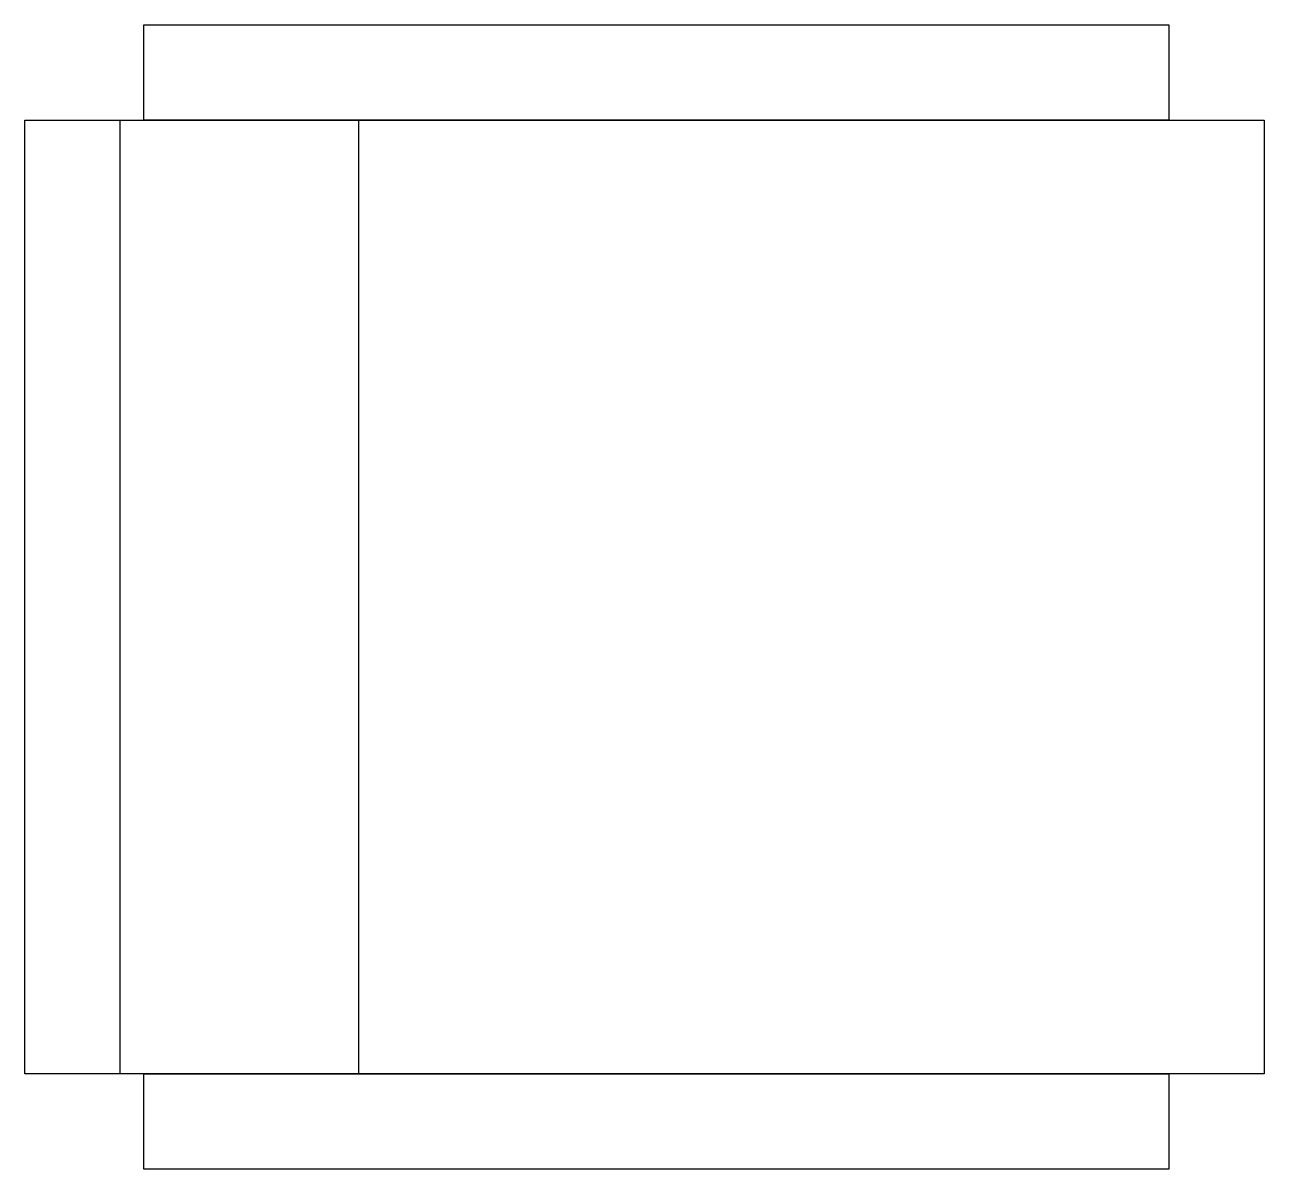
# Model space of a CAD drawing. Extents: x -0.66 to 0, y -0.305 to 0.305.
import ezdxf

# ---------------------------------------------------------------- set-up
doc = ezdxf.new("R2010")
doc.units = 0
doc.header["$LTSCALE"] = 2
doc.layers.get('0').update_dxf_attribs({"linetype": 'CONTINUOUS'})

msp = doc.modelspace()

# ---------------------------------------------------------------- linework, layer by layer
at = {"color": 0, "linetype": 'BYBLOCK'}
for p, q in [((-0.6604, -0.254), (-0.6604, 0.254)), ((-0.6096, -0.254), (-0.6096, 0.254)), ((-0.4826, 0.254), (-0.4826, -0.254))]:
    msp.add_line(p, q, dxfattribs=at)
for points in [[(-0.5969, 0.254), (-0.5969, 0.3048), (-0.0508, 0.3048), (-0.0508, 0.254)], [(-0.5969, -0.3048), (-0.5969, -0.254), (-0.0508, -0.254), (-0.0508, -0.3048)]]:
    msp.add_lwpolyline(points, close=True, dxfattribs=at)
msp.add_lwpolyline([(-0.6604, 0.254), (0, 0.254), (0, -0.254), (-0.6604, -0.254)], dxfattribs=at)

doc.saveas('drawing.dxf')
